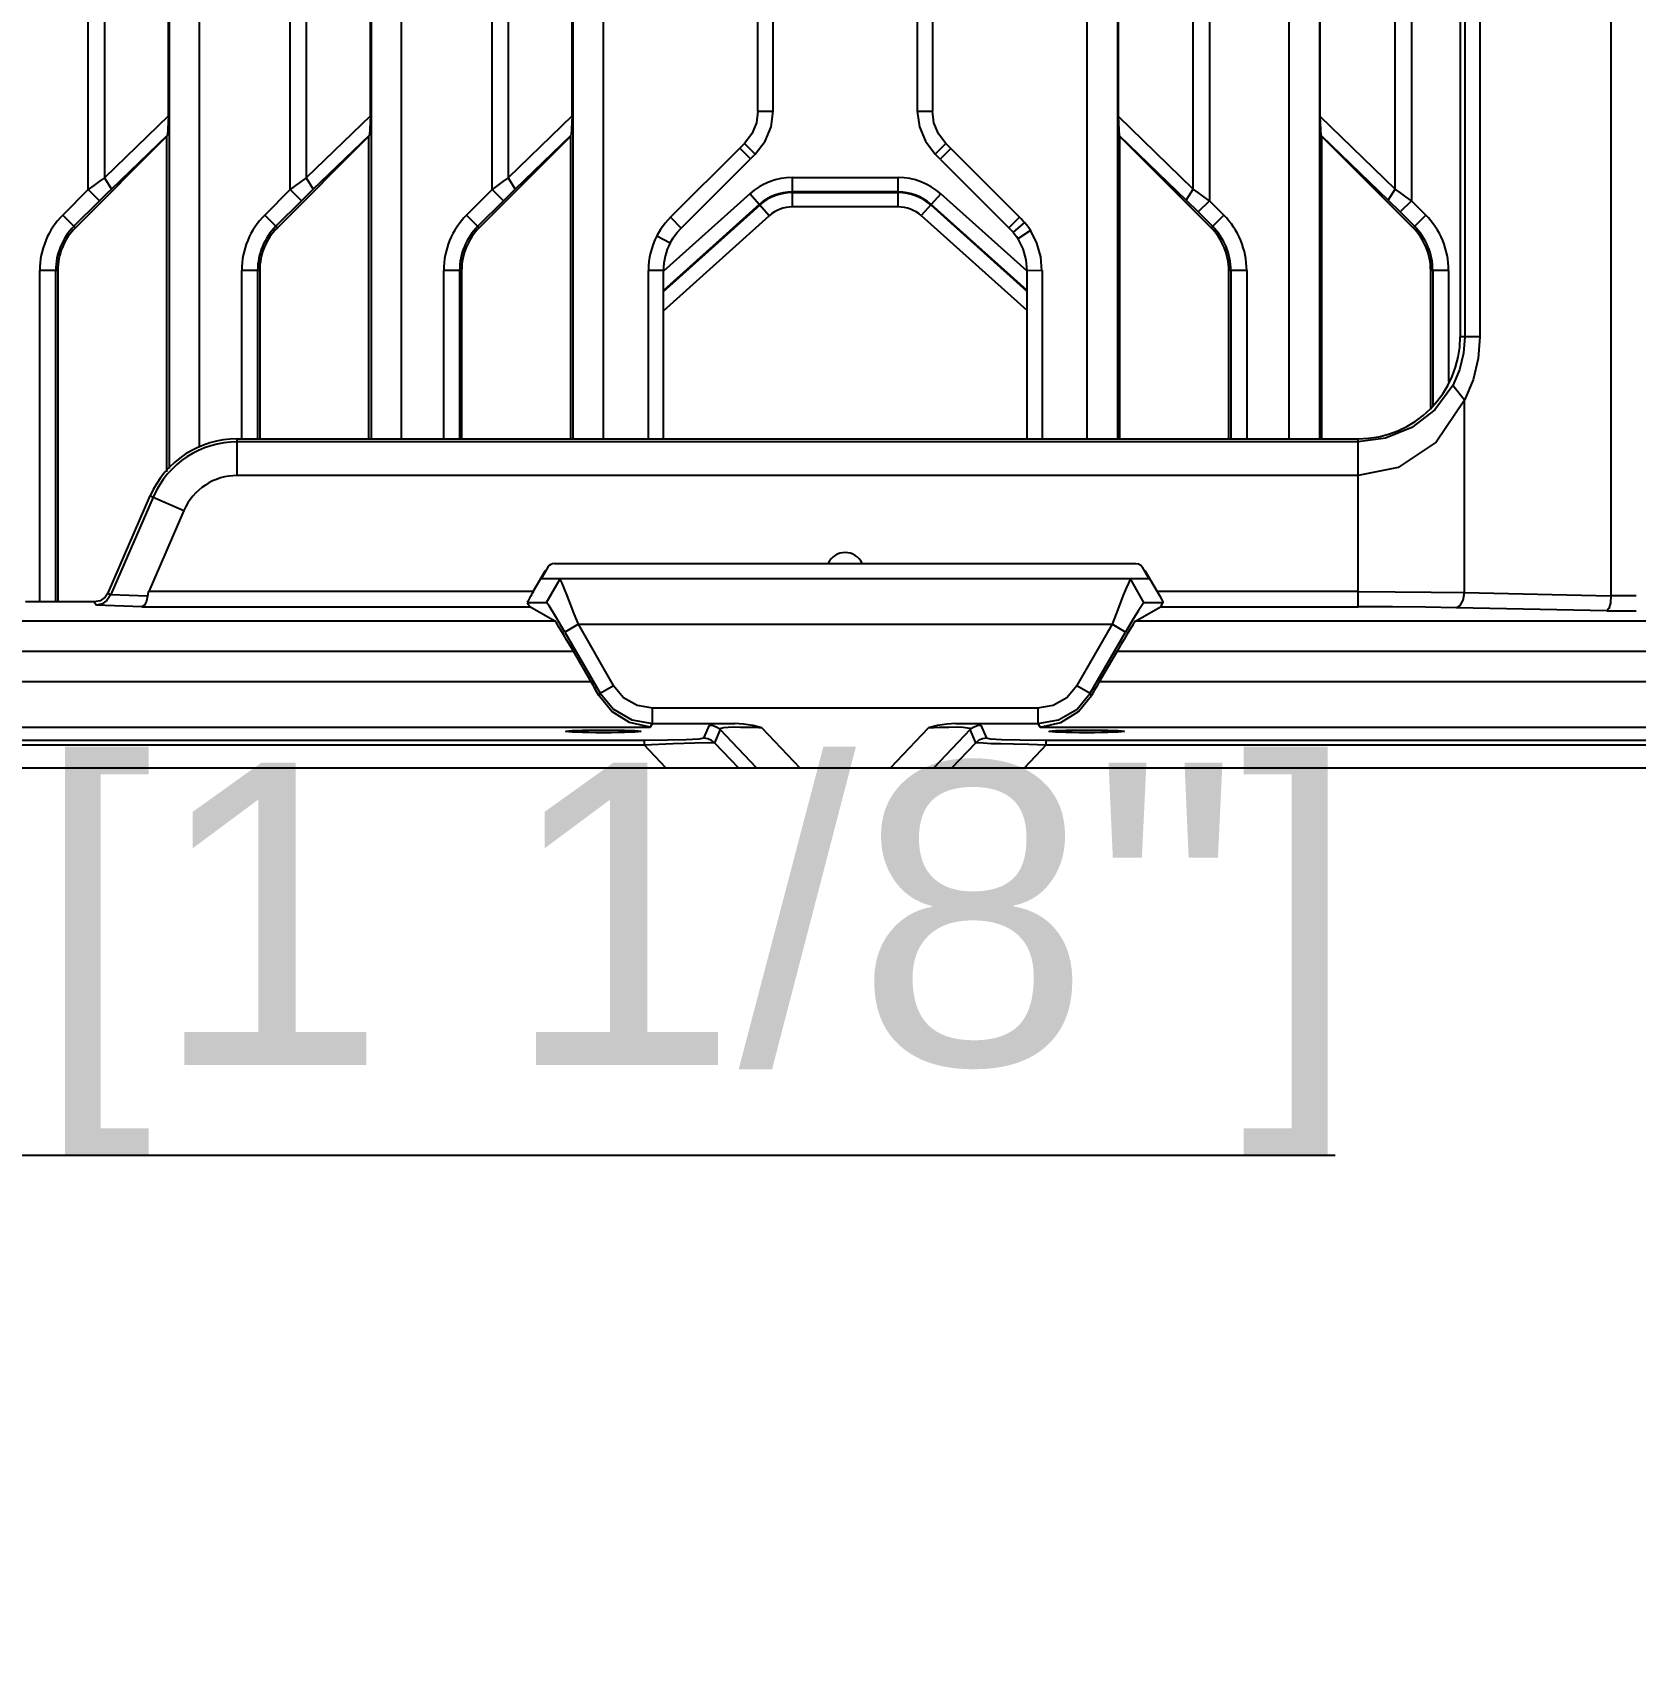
# Model space of a CAD drawing. Header units: millimetres. Extents: x -3132 to 28633, y 682 to 5849.
# Drawn here: x -920 to -813.9, y 1927.9 to 2035.7 of the extents above; entities that cross this region are included whole.
import ezdxf

# ---------------------------------------------------------------- set-up
doc = ezdxf.new("R2010")
doc.units = ezdxf.units.MM
doc.styles.get("Standard").update_dxf_attribs({"font": 'arial.ttf'})
doc.dimstyles.new('ISO-20', dxfattribs={"dimtxt": 20, "dimasz": 4, "dimexe": 1, "dimexo": 0.2, "dimgap": 0, "dimtad": 1, "dimtoh": 1, "dimdec": 1, "dimzin": 9, "dimdsep": 46, "dimtxsty": 'Standard', "dimblk": '_FILLED', "dimcen": 0.2, "dimclrd": 256, "dimclre": 256, "dimclrt": 256, "dimadec": 1, "dimazin": 2, "dimtfac": 1, "dimtdec": 1, "dimtofl": 0, "dimtmove": 0, "dimatfit": 3, "dimldrblk": '_FILLED', "dimfxl": 1, "dimtolj": 1, "dimtzin": 0, "dimarcsym": 0})

# ---------------------------------------------------------------- blocks, each defined once
blk = doc.blocks.new('_FILLED')
at = {"color": 0, "linetype": 'ByBlock'}
blk.add_solid([(0, 0), (-1, 0.15), (-1, -0.15)], dxfattribs=at)
blk = doc.blocks.new('*D27')
at = {"lineweight": -2, "transparency": 16777216}
for p, q in [((-961.17, 2016.86), (-961.17, 1960.43)), ((-991.17, 1986.86), (-991.17, 1960.43)), ((-987.17, 1961.43), (-965.17, 1961.43)), ((-961.17, 1961.43), (-833.73, 1961.43))]:
    blk.add_line(p, q, dxfattribs=at)
at = {"layer": 'Defpoints', "color": 0, "transparency": 16777216}
for p in [(-961.17, 2017.06), (-991.17, 1987.06), (-991.17, 1961.43)]:
    blk.add_point(p, dxfattribs=at)
at = {"lineweight": -2, "transparency": 16777216, "xscale": 4, "yscale": 4, "zscale": 4, "rotation": 180}
blk.add_blockref('_FILLED', (-991.17, 1961.43), dxfattribs=at)
at = {"lineweight": -2, "transparency": 16777216, "xscale": 4, "yscale": 4, "zscale": 4}
blk.add_blockref('_FILLED', (-961.17, 1961.43), dxfattribs=at)
at = {"transparency": 16777216, "insert": (-895.45, 1974.38), "char_height": 20, "attachment_point": 5}
blk.add_mtext('\\A1;30 [1 1/8"]', dxfattribs=at)

msp = doc.modelspace()

# ---------------------------------------------------------------- linework, layer by layer
at = {"linetype": 'Continuous'}
for p, q in [((-815.47, 2425.883), (-815.47, 1998.444)), ((-850.14, 2008.837), (-850.14, 2232.144)), ((-836.77, 2008.837), (-836.77, 2232.144)), ((-848.142, 2231.239), (-848.142, 2008.837)), ((-834.772, 2231.239), (-834.772, 2008.837)), ((-882.201, 2209.814), (-882.201, 2008.837)), ((-884.194, 2207.821), (-884.194, 2008.837)), ((-895.571, 2196.444), (-895.571, 2008.837)), ((-897.564, 2194.451), (-897.564, 2008.837)), ((-908.941, 2183.074), (-908.941, 2008.275)), ((-910.934, 2181.081), (-910.934, 2006.867)), ((-825.45, 2152.058), (-825.45, 2015.593)), ((-825.141, 2152.058), (-825.141, 2015.593)), ((-824.15, 2152.058), (-824.15, 2015.593)), ((-842.056, 2061.736), (-842.056, 2024.593)), ((-828.686, 2061.736), (-828.686, 2024.593)), ((-916.287, 2025.33), (-916.287, 2060.999)), ((-915.218, 2060.225), (-915.218, 2026.103)), ((-902.917, 2025.33), (-902.917, 2060.999)), ((-901.848, 2060.225), (-901.848, 2026.103)), ((-889.547, 2025.33), (-889.547, 2060.999)), ((-888.478, 2060.225), (-888.478, 2026.103)), ((-843.125, 2025.366), (-843.125, 2060.963)), ((-829.755, 2025.366), (-829.755, 2060.963)), ((-910.977, 2030.199), (-910.977, 2056.13)), ((-897.607, 2030.199), (-897.607, 2056.13)), ((-884.237, 2030.199), (-884.237, 2056.13)), ((-848.086, 2030.156), (-848.086, 2056.172)), ((-834.716, 2030.156), (-834.716, 2056.172)), ((-871.947, 2030.512), (-871.947, 2055.816)), ((-870.947, 2030.512), (-870.947, 2055.816)), ((-861.396, 2055.816), (-861.396, 2030.513)), ((-860.396, 2055.817), (-860.396, 2030.513)), ((-910.977, 2030.199), (-915.218, 2026.103)), ((-910.977, 2030.199), (-911.045, 2028.941)), ((-897.607, 2030.199), (-901.848, 2026.103)), ((-897.607, 2030.199), (-897.675, 2028.941)), ((-884.237, 2030.199), (-888.478, 2026.103)), ((-884.237, 2030.199), (-884.305, 2028.941)), ((-871.947, 2030.512), (-870.947, 2030.512)), ((-861.396, 2030.513), (-860.396, 2030.513)), ((-843.125, 2025.366), (-848.086, 2030.156)), ((-848.018, 2028.892), (-848.086, 2030.156)), ((-829.755, 2025.366), (-834.716, 2030.156)), ((-834.648, 2028.892), (-834.716, 2030.156)), ((-914.756, 2025.358), (-911.045, 2028.941)), ((-911.045, 2028.941), (-911.08, 2028.857)), ((-901.386, 2025.358), (-897.675, 2028.941)), ((-897.675, 2028.941), (-897.71, 2028.857)), ((-888.016, 2025.358), (-884.305, 2028.941)), ((-848.015, 2028.895), (-843.588, 2024.621)), ((-834.645, 2028.895), (-830.218, 2024.621)), ((-917.135, 2022.802), (-911.08, 2028.857)), ((-911.08, 2006.655), (-911.08, 2028.857)), ((-903.765, 2022.802), (-897.71, 2028.857)), ((-897.71, 2008.837), (-897.71, 2028.857)), ((-890.395, 2022.802), (-884.34, 2028.857)), ((-884.34, 2008.837), (-884.34, 2028.857)), ((-873.142, 2028.079), (-877.735, 2023.498)), ((-872.436, 2027.371), (-873.142, 2028.079)), ((-872.838, 2028.381), (-872.13, 2027.675)), ((-859.5, 2028.374), (-860.208, 2027.667)), ((-859.174, 2028.049), (-859.881, 2027.342)), ((-854.631, 2023.506), (-859.174, 2028.049)), ((-848.017, 2028.878), (-848.001, 2028.878)), ((-848.001, 2028.878), (-848.001, 2008.837)), ((-848.001, 2028.864), (-841.946, 2022.802)), ((-834.647, 2028.878), (-834.631, 2028.878)), ((-834.631, 2028.878), (-834.631, 2008.837)), ((-834.631, 2028.864), (-828.576, 2022.802)), ((-877.034, 2022.785), (-872.436, 2027.371)), ((-859.881, 2027.342), (-855.327, 2022.788)), ((-915.218, 2026.103), (-914.756, 2025.358)), ((-901.848, 2026.103), (-901.386, 2025.358)), ((-888.478, 2026.103), (-888.016, 2025.358)), ((-869.672, 2026.126), (-862.663, 2026.126)), ((-869.672, 2026.126), (-869.672, 2024.185)), ((-862.663, 2024.185), (-862.663, 2026.126)), ((-916.287, 2025.33), (-917.975, 2023.642)), ((-917.23, 2022.897), (-915.542, 2024.585)), ((-915.542, 2024.585), (-916.287, 2025.33)), ((-902.917, 2025.33), (-904.605, 2023.642)), ((-902.172, 2024.585), (-903.86, 2022.897)), ((-902.172, 2024.585), (-902.917, 2025.33)), ((-889.547, 2025.33), (-891.235, 2023.642)), ((-888.802, 2024.585), (-890.49, 2022.897)), ((-888.802, 2024.585), (-889.547, 2025.33)), ((-872.49, 2025.047), (-878.201, 2019.924)), ((-871.194, 2023.602), (-872.49, 2025.047)), ((-862.663, 2025.178), (-869.672, 2025.178)), ((-869.672, 2025.134), (-862.663, 2025.134)), ((-859.849, 2025.051), (-861.143, 2023.604)), ((-854.14, 2019.954), (-859.849, 2025.051)), ((-843.588, 2024.621), (-843.125, 2025.366)), ((-842.056, 2024.593), (-842.801, 2023.848)), ((-841.106, 2023.642), (-842.056, 2024.593)), ((-830.218, 2024.621), (-829.755, 2025.366)), ((-828.686, 2024.593), (-829.431, 2023.848)), ((-827.736, 2023.642), (-828.686, 2024.593)), ((-917.975, 2023.642), (-917.135, 2022.802)), ((-904.605, 2023.642), (-903.765, 2022.802)), ((-891.235, 2023.642), (-890.395, 2022.802)), ((-871.857, 2024.341), (-878.201, 2018.649)), ((-878.201, 2018.59), (-871.827, 2024.308)), ((-878.201, 2017.315), (-871.194, 2023.602)), ((-877.735, 2023.498), (-877.034, 2022.785)), ((-862.663, 2024.185), (-869.672, 2024.185)), ((-861.143, 2023.604), (-854.14, 2017.34)), ((-860.511, 2024.311), (-854.14, 2018.613)), ((-854.14, 2018.673), (-860.481, 2024.344)), ((-854.631, 2023.506), (-855.327, 2022.788)), ((-842.801, 2023.848), (-841.851, 2022.897)), ((-841.946, 2022.802), (-841.106, 2023.642)), ((-829.431, 2023.848), (-828.481, 2022.897)), ((-828.576, 2022.802), (-827.736, 2023.642)), ((-854.294, 2023.142), (-855.06, 2022.5)), ((-853.894, 2022.612), (-854.738, 2022.074)), ((-878.645, 2022.264), (-877.754, 2021.812)), ((-918.306, 2019.974), (-919.494, 2019.974)), ((-919.494, 1998.037), (-919.494, 2019.974)), ((-918.441, 1998.037), (-918.441, 2019.974)), ((-918.306, 2019.974), (-918.306, 1998.037)), ((-904.936, 2019.974), (-906.124, 2019.974)), ((-906.124, 2008.837), (-906.124, 2019.974)), ((-905.071, 2019.974), (-905.071, 2008.837)), ((-904.936, 2019.974), (-904.936, 2008.837)), ((-891.566, 2019.974), (-892.754, 2019.974)), ((-892.754, 2008.837), (-892.754, 2019.974)), ((-891.701, 2019.974), (-891.701, 2008.837)), ((-891.566, 2019.974), (-891.566, 2008.837)), ((-878.201, 2019.974), (-879.201, 2019.974)), ((-879.201, 2008.837), (-879.201, 2019.974)), ((-878.201, 2008.837), (-878.201, 2019.974)), ((-853.14, 2019.97), (-854.14, 2019.954)), ((-854.14, 2019.954), (-854.14, 2008.837)), ((-853.14, 2019.97), (-853.14, 2008.837)), ((-839.587, 2019.974), (-840.775, 2019.974)), ((-840.775, 2008.837), (-840.775, 2019.974)), ((-840.64, 2019.974), (-840.64, 2008.837)), ((-839.587, 2019.974), (-839.587, 2008.837)), ((-826.217, 2019.974), (-827.405, 2019.974)), ((-827.405, 2010.852), (-827.405, 2019.974)), ((-827.27, 2019.974), (-827.27, 2011.052)), ((-826.217, 2019.974), (-826.217, 2012.624)), ((-824.15, 2015.593), (-825.45, 2015.593)), ((-825.17, 2011.384), (-825.948, 2012.365)), ((-825.17, 1998.659), (-825.17, 2011.384)), ((-906.421, 2008.837), (-832.206, 2008.837)), ((-906.421, 2006.405), (-906.421, 2008.837)), ((-832.206, 2008.636), (-906.421, 2008.636)), ((-832.206, 1997.724), (-832.206, 2008.837)), ((-832.206, 2006.405), (-906.421, 2006.405)), ((-914.951, 1998.689), (-912.18, 2005.062)), ((-911.995, 2004.981), (-914.8, 1998.53)), ((-909.949, 2004.092), (-912.283, 1998.723)), ((-912.18, 2005.062), (-909.949, 2004.092)), ((-886.825, 1998.723), (-886.019, 2000.117)), ((-885.85, 2000.339), (-886.302, 1999.558)), ((-885.419, 2000.588), (-846.922, 2000.588)), ((-846.922, 2000.588), (-846.752, 2000.558)), ((-846.039, 1999.558), (-846.491, 2000.339)), ((-846.322, 2000.117), (-845.516, 1998.723)), ((-886.825, 1998.723), (-912.283, 1998.723)), ((-846.039, 1999.558), (-886.302, 1999.558)), ((-885.948, 1998.005), (-885.052, 1999.558)), ((-846.393, 1998.005), (-847.289, 1999.558)), ((-832.206, 1998.723), (-845.516, 1998.723)), ((-915.889, 1998.037), (-920.449, 1998.037)), ((-915.889, 1998.037), (-915.748, 1997.822)), ((-912.735, 1997.724), (-915.748, 1997.822)), ((-914.841, 1998.437), (-914.973, 1998.638)), ((-914.8, 1998.53), (-912.36, 1998.45)), ((-912.735, 1997.724), (-887.039, 1997.724)), ((-887.228, 1998.005), (-885.948, 1998.005)), ((-885.399, 1996.777), (-887.039, 1997.724)), ((-846.942, 1996.777), (-845.302, 1997.724)), ((-846.393, 1998.005), (-845.113, 1998.005)), ((-845.302, 1997.724), (-832.206, 1997.724)), ((-815.755, 1997.445), (-825.697, 1997.659)), ((-825.17, 1998.659), (-815.47, 1998.449)), ((-813.804, 1998.444), (-815.47, 1998.444)), ((-885.399, 1996.777), (-950.533, 1996.777)), ((-883.838, 1996.558), (-884.735, 1996.04)), ((-883.838, 1996.558), (-848.503, 1996.558)), ((-881.501, 1992.509), (-883.838, 1996.558)), ((-848.503, 1996.558), (-850.84, 1992.509)), ((-847.606, 1996.04), (-848.503, 1996.558)), ((-635.399, 1996.777), (-846.942, 1996.777)), ((-815.755, 1997.445), (-813.804, 1997.445)), ((-884.735, 1996.04), (-882.397, 1991.992)), ((-849.944, 1991.992), (-847.606, 1996.04)), ((-951.366, 1994.779), (-884.168, 1994.779)), ((-882.996, 1992.75), (-884.168, 1994.779)), ((-848.173, 1994.779), (-849.345, 1992.75)), ((-848.173, 1994.779), (-634.168, 1994.779)), ((-882.996, 1992.75), (-953.395, 1992.75)), ((-882.397, 1991.992), (-881.501, 1992.509)), ((-850.84, 1992.509), (-849.944, 1991.992)), ((-632.996, 1992.75), (-849.345, 1992.75)), ((-882.397, 1991.992), (-882.481, 1991.847)), ((-849.86, 1991.847), (-849.944, 1991.992)), ((-878.935, 1991.028), (-853.406, 1991.028)), ((-878.935, 1989.993), (-878.935, 1991.028)), ((-853.406, 1991.028), (-853.406, 1989.993)), ((-953.395, 1989.752), (-879.074, 1989.752)), ((-879.074, 1989.752), (-878.935, 1989.993)), ((-878.935, 1989.993), (-873.487, 1989.993)), ((-875.52, 1989.013), (-875.159, 1989.885)), ((-874.452, 1989.593), (-874.814, 1988.72)), ((-872.038, 1987.058), (-874.452, 1989.593)), ((-871.684, 1989.702), (-869.166, 1987.058)), ((-863.175, 1987.058), (-860.657, 1989.702)), ((-857.889, 1989.593), (-860.303, 1987.058)), ((-858.854, 1989.993), (-853.406, 1989.993)), ((-857.527, 1988.72), (-857.889, 1989.593)), ((-857.182, 1989.885), (-856.821, 1989.013)), ((-853.406, 1989.993), (-853.267, 1989.752)), ((-853.267, 1989.752), (-629.074, 1989.752)), ((-963.442, 1988.579), (-879.482, 1988.579)), ((-879.482, 1988.872), (-963.404, 1988.872)), ((-879.482, 1988.872), (-879.482, 1988.579)), ((-878.036, 1987.058), (-879.482, 1988.579)), ((-874.814, 1988.72), (-873.233, 1987.058)), ((-859.107, 1987.058), (-857.527, 1988.72)), ((-852.859, 1988.579), (-854.305, 1987.058)), ((-629.482, 1988.872), (-852.859, 1988.872)), ((-852.859, 1988.579), (-852.859, 1988.872)), ((-852.859, 1988.579), (-629.482, 1988.579)), ((-991.17, 1987.058), (-491.17, 1987.058))]:
    msp.add_line(p, q, dxfattribs=at)
for points in [[(-871.947, 2030.512), (-872.048, 2029.75), (-872.347, 2029.026), (-872.838, 2028.381)], [(-872.13, 2027.675), (-871.48, 2028.528), (-871.082, 2029.492), (-870.947, 2030.512)], [(-861.396, 2030.513), (-861.261, 2029.49), (-860.861, 2028.523), (-860.208, 2027.667)], [(-859.5, 2028.374), (-859.995, 2029.022), (-860.295, 2029.748), (-860.396, 2030.512)], [(-915.218, 2026.103), (-915.568, 2025.853), (-915.925, 2025.595), (-916.287, 2025.33)], [(-901.848, 2026.103), (-902.198, 2025.853), (-902.555, 2025.595), (-902.917, 2025.33)], [(-888.478, 2026.103), (-888.828, 2025.853), (-889.185, 2025.595), (-889.547, 2025.33)], [(-915.542, 2024.585), (-915.273, 2024.853), (-915.01, 2025.111), (-914.756, 2025.358)], [(-902.172, 2024.585), (-901.903, 2024.853), (-901.64, 2025.111), (-901.386, 2025.358)], [(-888.802, 2024.585), (-888.533, 2024.853), (-888.27, 2025.111), (-888.016, 2025.358)], [(-843.588, 2024.621), (-843.333, 2024.373), (-843.071, 2024.115), (-842.801, 2023.848)], [(-842.056, 2024.593), (-842.418, 2024.857), (-842.775, 2025.115), (-843.125, 2025.366)], [(-830.218, 2024.621), (-829.963, 2024.373), (-829.701, 2024.115), (-829.431, 2023.848)], [(-828.686, 2024.593), (-829.048, 2024.857), (-829.405, 2025.115), (-829.755, 2025.366)], [(-877.735, 2023.498), (-878.098, 2023.102), (-878.403, 2022.687), (-878.646, 2022.263)], [(-854.294, 2023.142), (-854.405, 2023.27), (-854.517, 2023.391), (-854.631, 2023.506)], [(-877.754, 2021.812), (-877.563, 2022.144), (-877.323, 2022.47), (-877.034, 2022.785)], [(-855.327, 2022.788), (-855.237, 2022.697), (-855.148, 2022.601), (-855.06, 2022.5)], [(-855.06, 2022.5), (-854.942, 2022.356), (-854.838, 2022.218), (-854.739, 2022.074)], [(-853.89, 2022.604), (-854.017, 2022.789), (-854.15, 2022.966), (-854.294, 2023.142)], [(-853.141, 2019.952), (-853.225, 2020.885), (-853.478, 2021.777), (-853.89, 2022.604)], [(-854.739, 2022.074), (-854.403, 2021.397), (-854.205, 2020.684), (-854.14, 2019.954)], [(-825.141, 2015.593), (-825.229, 2014.499), (-825.498, 2013.409), (-825.948, 2012.365)], [(-824.15, 2015.593), (-824.263, 2014.159), (-824.602, 2012.746), (-825.17, 2011.384)], [(-825.948, 2012.365), (-827.139, 2010.748), (-828.653, 2009.581), (-830.395, 2008.869), (-832.206, 2008.636)], [(-825.17, 2011.384), (-827.047, 2008.619), (-829.551, 2006.945), (-832.206, 2006.405)], [(-846.752, 2000.558), (-846.601, 2000.471), (-846.491, 2000.339)], [(-914.951, 1998.689), (-915.168, 1998.344), (-915.497, 1998.117), (-915.889, 1998.037)], [(-883.838, 1996.558), (-884.109, 1997.249), (-884.355, 1997.9), (-884.575, 1998.474), (-884.767, 1998.944), (-884.918, 1999.286), (-885.017, 1999.492), (-885.052, 1999.558)], [(-847.289, 1999.558), (-847.324, 1999.492), (-847.422, 1999.288), (-847.573, 1998.946), (-847.764, 1998.477), (-847.985, 1997.901), (-848.231, 1997.251), (-848.503, 1996.558)], [(-845.516, 1998.723), (-845.363, 1998.456), (-845.226, 1998.211), (-845.113, 1998.005)], [(-832.206, 1998.723), (-829.75, 1998.716), (-827.378, 1998.694), (-825.17, 1998.659)], [(-914.799, 1998.53), (-915.051, 1998.123), (-915.366, 1997.906), (-915.748, 1997.822)], [(-912.36, 1998.45), (-912.44, 1998.089), (-912.571, 1997.83), (-912.735, 1997.724)], [(-884.735, 1996.04), (-885.336, 1997.062), (-885.775, 1997.77), (-885.948, 1998.005)], [(-846.393, 1998.005), (-846.497, 1997.874), (-846.755, 1997.471), (-847.138, 1996.839), (-847.606, 1996.04)], [(-845.113, 1998.005), (-845.204, 1997.861), (-845.27, 1997.762), (-845.302, 1997.724)], [(-825.697, 1997.659), (-827.739, 1997.695), (-829.934, 1997.717), (-832.206, 1997.724)], [(-825.697, 1997.659), (-825.444, 1997.797), (-825.25, 1998.155), (-825.17, 1998.659)], [(-815.471, 1998.444), (-815.511, 1997.96), (-815.613, 1997.594), (-815.755, 1997.445)], [(-881.501, 1992.509), (-880.841, 1991.723), (-879.946, 1991.206), (-878.935, 1991.028)], [(-853.406, 1991.028), (-852.395, 1991.206), (-851.5, 1991.723), (-850.84, 1992.509)], [(-849.345, 1992.75), (-849.513, 1992.457), (-849.679, 1992.168), (-849.86, 1991.847)], [(-879.074, 1989.752), (-880.457, 1990.05), (-881.625, 1990.784), (-882.481, 1991.847)], [(-882.397, 1991.992), (-881.519, 1990.941), (-880.286, 1990.228), (-878.935, 1989.993)], [(-853.406, 1989.993), (-852.057, 1990.228), (-850.823, 1990.94), (-849.944, 1991.992)], [(-853.267, 1989.752), (-851.886, 1990.049), (-850.718, 1990.782), (-849.86, 1991.847)], [(-875.52, 1989.013), (-875.851, 1988.95), (-876.705, 1988.906), (-877.935, 1988.88), (-879.482, 1988.872)], [(-874.814, 1988.72), (-875.02, 1988.878), (-875.26, 1988.978), (-875.52, 1989.013)], [(-875.159, 1989.885), (-874.901, 1989.852), (-874.661, 1989.752), (-874.452, 1989.593)], [(-874.452, 1989.592), (-874.474, 1989.66), (-874.388, 1989.693), (-874.198, 1989.721), (-873.923, 1989.752), (-873.565, 1989.765), (-873.106, 1989.761), (-872.599, 1989.76), (-872.105, 1989.75), (-871.684, 1989.702)], [(-871.684, 1989.702), (-872.292, 1989.856), (-872.897, 1989.958), (-873.487, 1989.993)], [(-858.854, 1989.993), (-859.444, 1989.958), (-860.049, 1989.856), (-860.657, 1989.702)], [(-860.657, 1989.702), (-859.944, 1989.758), (-859.304, 1989.76), (-858.764, 1989.765), (-858.361, 1989.748), (-858.084, 1989.711), (-857.902, 1989.681), (-857.888, 1989.594)], [(-857.889, 1989.593), (-857.683, 1989.751), (-857.442, 1989.851), (-857.182, 1989.885)], [(-856.821, 1989.013), (-857.078, 1988.979), (-857.319, 1988.88), (-857.527, 1988.72)], [(-852.859, 1988.872), (-854.578, 1988.882), (-855.819, 1988.912), (-856.556, 1988.957), (-856.821, 1989.013)], [(-879.482, 1988.579), (-877.559, 1988.669), (-876.133, 1988.721), (-875.218, 1988.738), (-874.814, 1988.72)], [(-857.527, 1988.72), (-857.349, 1988.726), (-857.009, 1988.707), (-856.517, 1988.68), (-855.857, 1988.659), (-855.018, 1988.647), (-854.021, 1988.625), (-852.859, 1988.579)]]:
    msp.add_lwpolyline(points, dxfattribs=at)
for centre, radius, start, end in [((-816.873, 1971.663), 79.68, 134.61731, 134.92528), ((-915.69, 1971.535), 79.925, 44.99933, 45.3289), ((-816.873, 1971.663), 78.68, 134.61137, 134.92528), ((-915.69, 1971.535), 78.925, 44.99933, 45.33387), ((-869.672, 2021.906), 4.221, 90, 131.89966), ((-862.663, 2021.906), 4.221, 48.18708, 90), ((-869.672, 2021.906), 3.272, 90, 131.89966), ((-869.672, 2021.906), 3.228, 90, 131.89966), ((-862.663, 2021.906), 3.272, 48.18708, 90), ((-862.663, 2021.906), 3.228, 48.18708, 90), ((-914.306, 2019.974), 5.188, 135.00003, 180), ((-900.936, 2019.974), 5.188, 135, 180), ((-887.566, 2019.974), 5.188, 135, 180), ((-869.672, 2021.906), 2.279, 90, 131.89966), ((-862.663, 2021.906), 2.279, 48.18708, 90), ((-844.775, 2019.974), 5.188, 0.00001, 44.99999), ((-831.405, 2019.974), 5.188, 0.00001, 44.99999), ((-914.306, 2019.974), 4.134, 135.00001, 179.99999), ((-914.306, 2019.974), 4, 135, 180), ((-900.936, 2019.974), 4.134, 135, 180), ((-900.936, 2019.974), 4, 135, 180), ((-887.566, 2019.974), 4.134, 135, 180), ((-887.566, 2019.974), 4, 135, 180), ((-844.775, 2019.974), 4, 0, 45), ((-844.775, 2019.974), 4.134, 0, 44.99999), ((-831.405, 2019.974), 4, 0, 45), ((-831.405, 2019.974), 4.134, 0, 44.99999), ((-874.201, 2019.974), 5, 152.7532, 180), ((-874.201, 2019.974), 4, 152.65263, 179.99999), ((-832.206, 2015.593), 6.756, 270, 0), ((-906.421, 2002.558), 6.279, 90, 156.5), ((-906.421, 2002.558), 6.078, 90, 156.5), ((-906.421, 2002.558), 3.847, 90, 156.5), ((-866.17, 2000.058), 1.25, 25.98316, 154.01684)]:
    msp.add_arc(centre, radius, start, end, dxfattribs=at)
for centre, major_axis, ratio, start_param, end_param in [((-885.419, 2000.09), (0.431, -0.249), 0.9993912, 2.0943949, 3.1410653), ((-911.193, 1998.723), (1.079, 0.707), 0.6556287, 2.3561945, 2.632764), ((-886.784, 1998.723), (0.579, 1), 0.0302146, -4.6949038, -3.8932807), ((-887.614, 1998.723), (-0.578, 1), 0.030233, -3.9282405, -3.1939738), ((-884.248, 1994.779), (-1.156, 2), 0.030233, -1.5882709, -0.0523812), ((-848.093, 1994.779), (1.156, 2), 0.030233, 0.0523812, 1.5882709), ((-883.117, 1992.75), (-1.734, 3), 0.030233, -1.8940626, -1.5882709)]:
    msp.add_ellipse(centre, major_axis=major_axis, ratio=ratio, start_param=start_param, end_param=end_param, dxfattribs=at)
for centre in [(-882.17, 1989.472), (-850.17, 1989.472)]:
    msp.add_ellipse(centre, major_axis=(2.5, 0), ratio=0.0349208, dxfattribs=at)

# ---------------------------------------------------------------- dimensions: what is measured, and where the dimension line sits
dim = msp.add_linear_dim(base=(-991.17, 1961.433), p1=(-961.17, 2017.058), p2=(-991.17, 1987.058), dimstyle='ISO-20')
dim.commit()
dim.dimension.update_dxf_attribs({"geometry": '*D27', "text_midpoint": (-895.452, 1961.433), "dimtype": 160})

doc.saveas('drawing.dxf')
